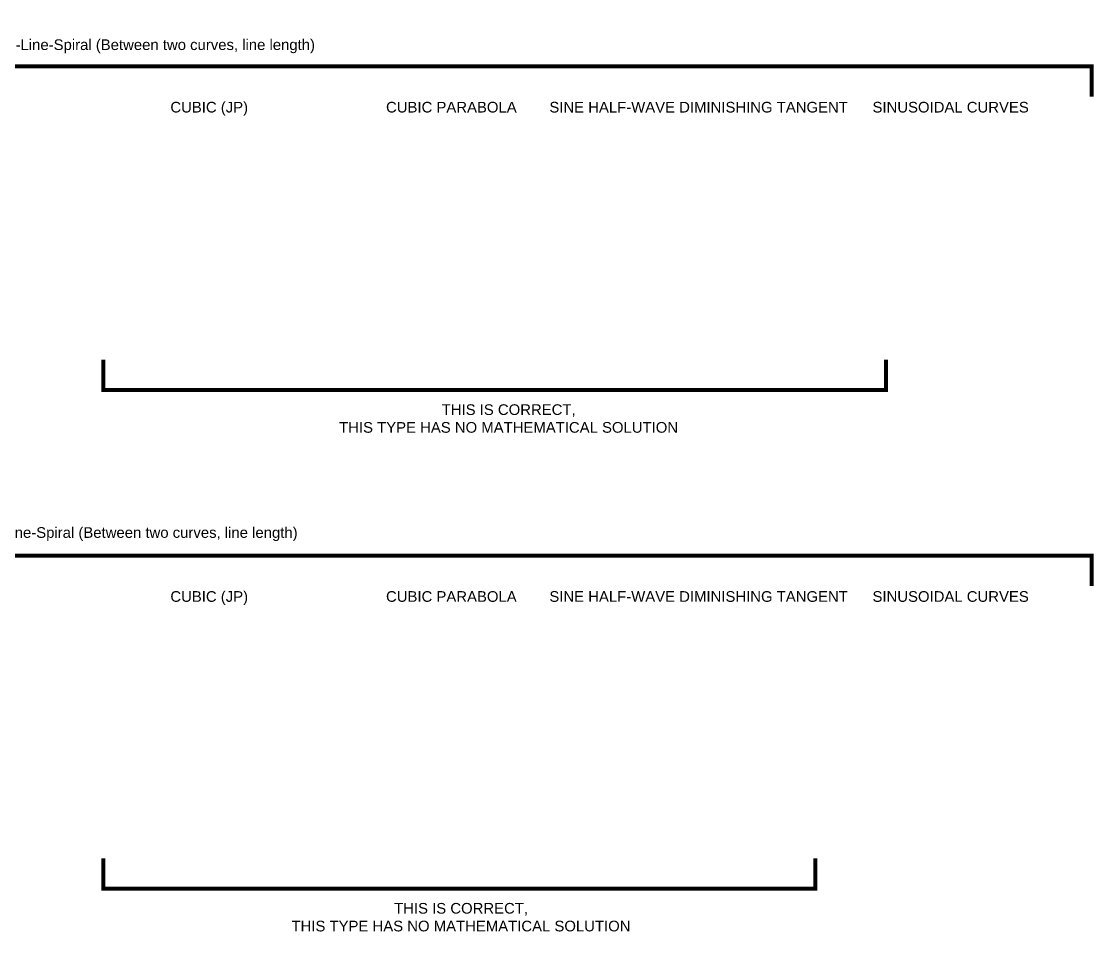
# Model space of a CAD drawing. Header units: feet. Extents: x 1000000 to 1065123, y 992134 to 1008392.
# Drawn here: x 1059588 to 1063614, y 992134 to 995550 of the extents above; entities that cross this region are included whole.
import ezdxf

# ---------------------------------------------------------------- set-up
doc = ezdxf.new("R2010")
doc.units = ezdxf.units.FT
doc.header["$LTSCALE"] = 40
doc.header["$MEASUREMENT"] = 0
doc.styles.get("Standard").update_dxf_attribs({"font": 'arial.ttf'})

msp = doc.modelspace()

# ---------------------------------------------------------------- linework, layer by layer
at = {"const_width": 15}
for points in [[(1063606.4, 995267.5), (1063606.4, 995380.6), (1056903.7, 995380.6), (1056903.7, 995267.5)], [(1062834, 994279.6), (1062834, 994166.5), (1059895.7, 994166.5), (1059895.7, 994279.6)], [(1063606.4, 993431.1), (1063606.4, 993544.2), (1056903.7, 993544.2), (1056903.7, 993431.1)], [(1062569.8, 992408.1), (1062569.8, 992295), (1059895.7, 992295), (1059895.7, 992408.1)]]:
    msp.add_lwpolyline(points, dxfattribs=at)

# ---------------------------------------------------------------- texts
at = {"char_height": 40, "width": 1993.56, "attachment_point": 1}
for s, insert in [('{\\fArial CE|b0|i0|c238|p34;1.  FIXED CURVES X2\\P2.  Free }Compound{\\fArial CE|b0|i0|c238|p34; Spiral-Line-Spiral (Between two curves, }line length{\\fArial CE|b0|i0|c238|p34;)}', (1058926.7, 995549)), ('CUBIC (JP)', (1060147.6, 995247.8)), ('{\\fArial CE|b0|i0|c238|p34;CUBIC }PARABOLA', (1060957.3, 995247.8)), ('SINE HALF-WAVE DIMINISHING TANGENT', (1061570.6, 995247.8)), ('SINUSOIDAL CURVES', (1062783.9, 995247.8)), ('\\pi748.44;{\\fArial CE|b0|i0|c238|p34;THIS IS CORRECT,\\P\\pi363.23;THIS TYPE HAS NO MATHEMATICAL SOLUTION}', (1060417.9, 994112.7)), ('{\\fArial CE|b0|i0|c238|p34;1.  FIXED CURVES X2\\P2.  Free }Reverse{\\fArial CE|b0|i0|c238|p34; Spiral-Line-Spiral (Between two curves, line length)}', (1058926.7, 993718.2)), ('CUBIC (JP)', (1060147.6, 993411.4)), ('{\\fArial CE|b0|i0|c238|p34;CUBIC }PARABOLA', (1060957.3, 993411.4)), ('SINE HALF-WAVE DIMINISHING TANGENT', (1061570.6, 993411.4)), ('SINUSOIDAL CURVES', (1062783.9, 993411.4)), ('\\pi748.44;{\\fArial CE|b0|i0|c238|p34;THIS IS CORRECT,\\P\\pi363.23;THIS TYPE HAS NO MATHEMATICAL SOLUTION}', (1060239.2, 992241.2))]:
    msp.add_mtext(s, dxfattribs=dict(at, insert=insert))

doc.saveas('drawing.dxf')
